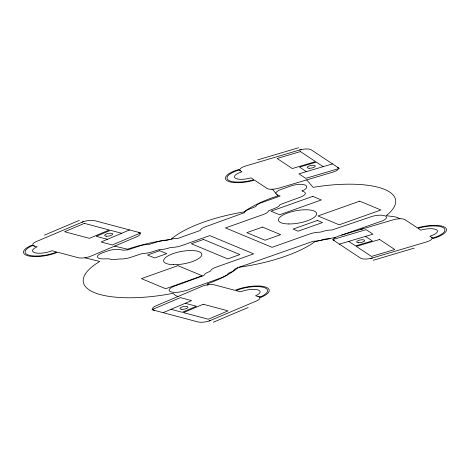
<?xml version="1.0" encoding="UTF-8"?>
<svg xmlns="http://www.w3.org/2000/svg" width="470" height="470" viewBox="0 0 470 470"><rect width="100%" height="100%" fill="white"/><g stroke="black" fill="none" stroke-linecap="round" stroke-linejoin="round"><path stroke-width="0.7" d="M275.867 193.376L275.878 193.105A10.816 3.519 -10.2 0 1 281.166 189.392L290.56 186.061A10.816 3.519 -10.2 0 1 306.552 186.343L306.675 186.948A10.816 3.519 -10.2 0 1 302.533 190.679L301.916 190.92L303.926 191.76A10.816 3.519 -10.2 0 1 300.06 197.259L279.897 204.685A10.816 3.519 -10.2 0 1 274.609 208.392L268.534 210.819A10.816 3.519 -10.2 0 1 263.247 214.532L225.5 227.927L272.083 247.32L309.83 233.925A10.816 3.519 -10.2 0 1 319.876 232.192L321.95 231.728A10.816 3.519 -10.2 0 1 331.996 229.995L372.51 216.276A10.816 3.519 -10.2 0 1 385.976 216.388A10.816 3.519 -10.2 0 1 379.196 221.987L341.702 235.082M44.497 235.112L79.301 220.371M83.648 221.529L36.19 241.627A9.183 2.99 -10.2 0 0 34.668 246.127M129.573 229.93L101.103 241.991L112.283 244.964L140.759 232.909L94.781 220.677A9.183 2.99 -10.2 0 0 82.068 222.198M163.108 312.662L191.578 300.6L180.398 297.627L151.922 309.683L197.899 321.921A9.183 2.99 -10.2 0 0 210.613 320.393M209.033 321.063L256.491 300.964A9.183 2.99 -10.2 0 0 258.012 296.464M213.38 322.22L248.184 307.486M360.267 229.572L363.093 228.737M237.855 267.724L234.624 269.14A10.816 3.519 -10.2 0 1 229.337 272.853L227.956 273.611A10.816 3.519 -10.2 0 1 226.893 275.132L222.674 277.324L190.227 288.95A10.816 3.519 -10.2 0 1 184.892 290.86L182.26 291.494A10.816 3.519 -10.2 0 1 169.852 291.347A10.816 3.519 -10.2 0 1 174.388 286.201L203.945 275.438A10.816 3.519 -10.2 0 1 209.232 271.731L210.613 270.973A10.816 3.519 -10.2 0 1 215.9 267.26L253.647 253.865L209.79 235.605L181.438 245.669A10.816 3.519 -10.2 0 1 171.391 247.396L169.317 247.866A10.816 3.519 -10.2 0 1 159.271 249.594L152.497 251.732A10.816 3.519 -10.2 0 1 142.451 253.459L130.983 257.26A10.816 3.519 -10.2 0 1 120.02 258.97L118.581 259.07A10.816 3.519 -10.2 0 1 108.981 258.835L105.262 258.853A10.816 3.519 -10.2 0 1 97.478 257.119A10.816 3.519 -10.2 0 1 102.695 252.731L107.389 251.062A10.816 3.519 -10.2 0 1 121.965 250.022L123.569 250.222A10.816 3.519 -10.2 0 1 127.587 249.94L139.055 246.133A10.816 3.519 -10.2 0 1 149.102 244.406L155.875 242.273A10.816 3.519 -10.2 0 1 165.922 240.54L169.97 239.459M239.377 267.183L313.226 241.251A10.816 3.519 -10.2 0 0 323.272 239.518L325.346 239.048A10.816 3.519 -10.2 0 0 329.364 238.76L330.087 238.648M334.705 237.55L335.656 237.227M257.66 159.894L298.65 147.733M301.305 149.495L245.411 166.075A9.183 2.99 -10.2 0 0 240.44 170.822M332.484 163.889L298.943 173.841L305.77 178.359L339.311 168.413L311.24 149.818A9.183 2.99 -10.2 0 0 299.443 150.048M339.405 244.13L372.945 234.178L366.118 229.66L332.578 239.606L360.643 258.2A9.183 2.99 -10.2 0 0 372.446 257.971M370.577 258.524L426.478 241.944A9.183 2.99 -10.2 0 0 431.448 237.191M373.233 260.286L414.223 248.125M335.41 237.374L315.018 241.58L313.126 242.955A82.638 26.907 -10.2 0 1 242.761 266.713L238.325 267.33L236.363 268.987A82.638 26.907 -10.2 0 1 210.989 282.546L207.276 283.927L208.269 284.755L207.059 284.932M171.209 239.154L171.932 238.989A10.816 3.519 -10.2 0 1 178.042 238.343L200.285 230.453A10.816 3.519 -10.2 0 1 205.572 226.74L244.523 212.646A10.816 3.519 -10.2 0 1 249.805 208.939L255.886 206.512A10.816 3.519 -10.2 0 1 261.167 202.799L280.132 196.072L276.995 194.745M85.622 257.666L84.888 257.772L99.746 261.443L96.215 263.693A82.638 26.907 -10.2 0 0 94.212 292.522A82.638 26.907 -10.2 0 0 169.141 294.05L172.978 293.315L175.169 295.131A18.365 5.981 -10.2 0 0 177.595 296.329L178.095 296.458M271.86 189.281L272.483 189.251L277.905 195.849L273.334 197.394A82.638 26.907 -10.2 0 0 245.81 210.601L243.918 211.976L240.199 212.593A82.638 26.907 -10.2 0 0 172.978 237.661L171.021 239.312L166.58 239.929A82.638 26.907 -10.2 0 0 129.391 248.577L127.517 249.212L114.61 246.121M400.029 218.738L399.371 218.738A18.365 5.981 -10.2 0 0 393.748 216.664L386.205 215.689L388.772 213.521A82.638 26.907 -10.2 0 0 316.175 186.843L313.096 187.354L306.716 179.898M121.665 233.285L110.479 230.306L96.244 236.334L107.43 239.312M185.251 303.285L196.437 306.258L182.201 312.286L171.015 309.313M323.166 166.65L316.339 162.132L299.572 167.103L306.399 171.626M365.49 236.392L372.316 240.91L355.549 245.886L348.722 241.363M32.553 245.569A19.793 6.445 -10.2 0 0 29.263 255.269A19.793 6.445 -10.2 0 0 56.664 251.979L52.064 250.757A12.244 3.983 -10.2 0 1 35.115 252.795A12.244 3.983 -10.2 0 1 37.154 246.791L31.561 245.299A21.426 6.974 -10.2 0 0 28 255.809A21.426 6.974 -10.2 0 0 57.657 252.243L78.161 257.701A9.183 2.99 -10.2 0 0 90.875 256.174L136.746 236.751A9.183 2.99 -10.2 0 0 138.274 232.245M239.154 169.97A19.793 6.445 -10.2 0 0 228.438 180.204A19.793 6.445 -10.2 0 0 253.865 179.716L251.062 177.86A12.244 3.983 -10.2 0 1 235.329 178.159A12.244 3.983 -10.2 0 1 241.956 171.832L238.543 169.57A21.426 6.974 -10.2 0 0 226.945 180.65A21.426 6.974 -10.2 0 0 254.476 180.122L266.989 188.411A9.183 2.99 -10.2 0 0 278.786 188.188L332.819 172.155A9.183 2.99 -10.2 0 0 337.789 167.408M260.127 297.028A19.793 6.445 -10.2 0 0 263.417 287.323A19.793 6.445 -10.2 0 0 236.016 290.613L240.617 291.835A12.244 3.983 -10.2 0 1 257.566 289.802A12.244 3.983 -10.2 0 1 255.527 295.8L261.12 297.293A21.426 6.974 -10.2 0 0 264.68 286.788A21.426 6.974 -10.2 0 0 235.024 290.348L214.52 284.891A9.183 2.99 -10.2 0 0 201.806 286.418L155.934 305.841A9.183 2.99 -10.2 0 0 154.407 310.347M432.735 238.049A19.793 6.445 -10.2 0 0 443.451 227.809A19.793 6.445 -10.2 0 0 418.018 228.303L420.826 230.159A12.244 3.983 -10.2 0 1 436.56 229.859A12.244 3.983 -10.2 0 1 429.927 236.187L433.34 238.449A21.426 6.974 -10.2 0 0 444.943 227.368A21.426 6.974 -10.2 0 0 417.413 227.897L404.899 219.608A9.183 2.99 -10.2 0 0 393.096 219.831L339.07 235.864L334.793 237.755A9.183 2.99 -10.2 0 0 334.094 240.611M84.383 223.362L64.607 231.734L89.465 238.349L109.24 229.977L84.383 223.362M203.216 304.243L183.441 312.62L208.298 319.23L228.073 310.858L203.216 304.243M159.706 250.704L147.533 255.022L154.607 257.971L166.78 253.647L159.706 250.704M312.779 196.378L271.037 211.195L279.621 214.772L321.368 199.956L312.779 196.378M203.534 239.436L191.361 243.754L227.733 258.899L239.912 254.581L203.534 239.436M262.483 227.086L246.832 232.644L265.015 240.217L280.672 234.659L262.483 227.086M177.93 265.668L141.4 278.628L165.651 288.727L202.182 275.761L177.93 265.668M359.703 201.154L317.955 215.971L339.176 224.807L380.923 209.99L359.703 201.154M317.426 220.448L293.074 229.09L298.127 231.193L322.479 222.551L317.426 220.448M300.406 151.581L277.118 158.49L292.293 168.536L315.582 161.627L300.406 151.581M379.596 239.483L356.307 246.392L371.476 256.438L394.771 249.529L379.596 239.483M106.62 236.228A4.083 1.328 -10.2 0 0 112.73 234.125A4.083 1.328 -10.2 0 0 106.766 233.872A4.083 1.328 -10.2 0 0 106.62 236.228M309.184 168.266A4.083 1.328 -10.2 0 0 315.241 166.139A4.083 1.328 -10.2 0 0 309.225 165.928A4.083 1.328 -10.2 0 0 309.184 168.266M181.89 309.336A4.083 1.328 -10.2 0 0 187.994 307.233A4.083 1.328 -10.2 0 0 182.037 306.981A4.083 1.328 -10.2 0 0 181.89 309.336M358.639 242.726A4.083 1.328 -10.2 0 0 364.697 240.605A4.083 1.328 -10.2 0 0 358.68 240.387A4.083 1.328 -10.2 0 0 358.639 242.726M173.53 264.686A19.387 6.31 -10.2 0 0 201.836 254.405A19.387 6.31 -10.2 0 0 172.819 253.718A19.387 6.31 -10.2 0 0 173.53 264.686M288.333 223.949A19.387 6.31 -10.2 0 0 316.639 213.662A19.387 6.31 -10.2 0 0 287.628 212.975A19.387 6.31 -10.2 0 0 288.333 223.949"/></g></svg>
